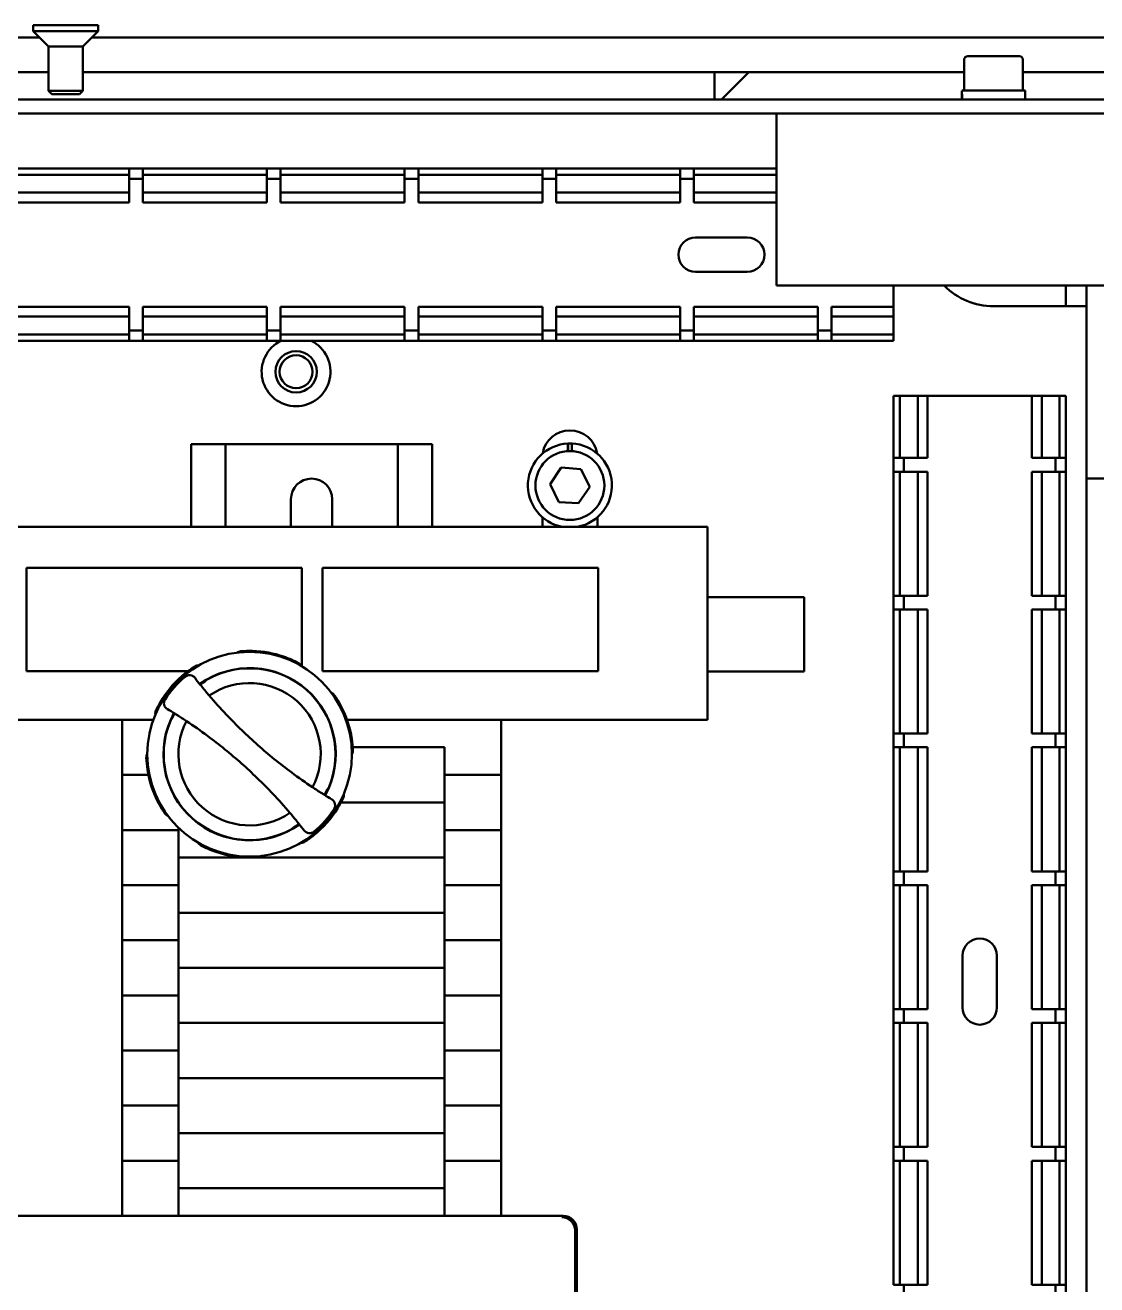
# Model space of a CAD drawing. Header units: millimetres. Extents: x 79 to 1474, y 97 to 691.
# Drawn here: x 281.2 to 436.8, y 487.1 to 669.9 of the extents above; entities that cross this region are included whole.
import ezdxf

# ---------------------------------------------------------------- set-up
doc = ezdxf.new("R2010")
doc.units = ezdxf.units.MM
doc.layers.add('Visible (ISO)', color=7, linetype='Continuous', lineweight=50)

msp = doc.modelspace()

# ---------------------------------------------------------------- linework, layer by layer
at = {"layer": 'Visible (ISO)'}
for p, q in [((282.35, 669.93), (291.78, 669.93)), ((282.35, 669.93), (282.35, 669.04)), ((291.78, 669.93), (291.78, 669.04)), ((225.27, 668.13), (283.27, 668.13)), ((282.35, 669.04), (291.78, 669.04)), ((284.57, 666.83), (282.35, 669.04)), ((289.57, 666.83), (291.78, 669.04)), ((290.87, 668.13), (440.47, 668.13)), ((284.57, 666.83), (289.57, 666.83)), ((284.57, 666.83), (284.57, 660.42)), ((289.57, 666.83), (289.57, 660.42)), ((418.02, 665.43), (425.52, 665.43)), ((417.52, 664.93), (417.52, 660.43)), ((426.02, 664.93), (426.02, 660.43)), ((225.27, 663.13), (284.57, 663.13)), ((284.57, 663.13), (230.27, 663.13)), ((371.27, 663.13), (289.57, 663.13)), ((289.57, 663.13), (417.52, 663.13)), ((381.27, 659.13), (381.27, 663.13)), ((381.27, 663.13), (381.27, 659.13)), ((382.27, 659.13), (386.27, 663.13)), ((426.02, 663.13), (441.77, 663.13)), ((284.57, 660.42), (289.57, 660.42)), ((285.06, 659.93), (284.57, 660.42)), ((289.08, 659.93), (285.06, 659.93)), ((289.08, 659.93), (289.57, 660.42)), ((426.37, 660.43), (417.17, 660.43)), ((426.37, 660.43), (426.37, 659.13)), ((640.27, 659.13), (220.27, 659.13)), ((417.17, 659.71), (417.17, 659.13)), ((222.27, 657.13), (638.27, 657.13)), ((390.27, 632.13), (390.27, 657.13)), ((278.27, 649.13), (296.27, 649.13)), ((296.27, 649.13), (298.27, 649.13)), ((296.27, 649.13), (296.27, 648.98)), ((296.27, 648.21), (296.27, 648.98)), ((298.27, 649.13), (316.27, 649.13)), ((298.27, 648.98), (298.27, 649.13)), ((298.27, 648.98), (298.27, 648.21)), ((316.27, 649.13), (318.27, 649.13)), ((316.27, 649.13), (316.27, 648.98)), ((316.27, 648.21), (316.27, 648.98)), ((318.27, 649.13), (336.27, 649.13)), ((318.27, 648.98), (318.27, 649.13)), ((318.27, 648.98), (318.27, 648.21)), ((336.27, 649.13), (338.27, 649.13)), ((336.27, 649.13), (336.27, 648.98)), ((336.27, 648.21), (336.27, 648.98)), ((338.27, 649.13), (356.27, 649.13)), ((338.27, 648.98), (338.27, 649.13)), ((338.27, 648.98), (338.27, 648.21)), ((356.27, 649.13), (358.27, 649.13)), ((356.27, 649.13), (356.27, 648.98)), ((356.27, 648.21), (356.27, 648.98)), ((358.27, 649.13), (376.27, 649.13)), ((358.27, 648.98), (358.27, 649.13)), ((358.27, 648.98), (358.27, 648.21)), ((376.27, 649.13), (378.27, 649.13)), ((376.27, 649.13), (376.27, 648.98)), ((376.27, 648.21), (376.27, 648.98)), ((378.27, 649.13), (390.27, 649.13)), ((378.27, 648.98), (378.27, 649.13)), ((378.27, 648.98), (378.27, 648.21)), ((278.27, 648.21), (296.27, 648.21)), ((296.27, 648.21), (296.27, 647.92)), ((296.27, 645.63), (296.27, 647.92)), ((298.27, 647.63), (296.27, 647.63)), ((298.27, 647.92), (298.27, 648.21)), ((298.27, 648.21), (316.27, 648.21)), ((298.27, 647.92), (298.27, 645.63)), ((316.27, 648.21), (316.27, 647.92)), ((316.27, 645.63), (316.27, 647.92)), ((318.27, 647.63), (316.27, 647.63)), ((318.27, 647.92), (318.27, 648.21)), ((318.27, 648.21), (336.27, 648.21)), ((318.27, 647.92), (318.27, 645.63)), ((336.27, 648.21), (336.27, 647.92)), ((336.27, 645.63), (336.27, 647.92)), ((338.27, 647.63), (336.27, 647.63)), ((338.27, 647.92), (338.27, 648.21)), ((338.27, 648.21), (356.27, 648.21)), ((338.27, 647.92), (338.27, 645.63)), ((356.27, 648.21), (356.27, 647.92)), ((356.27, 645.63), (356.27, 647.92)), ((358.27, 647.63), (356.27, 647.63)), ((358.27, 647.92), (358.27, 648.21)), ((358.27, 648.21), (376.27, 648.21)), ((358.27, 647.92), (358.27, 645.63)), ((376.27, 648.21), (376.27, 647.92)), ((376.27, 645.63), (376.27, 647.92)), ((378.27, 647.63), (376.27, 647.63)), ((378.27, 647.92), (378.27, 648.21)), ((378.27, 648.21), (390.27, 648.21)), ((378.27, 647.92), (378.27, 645.63)), ((278.27, 645.63), (296.27, 645.63)), ((296.27, 644.71), (296.27, 645.63)), ((298.27, 645.63), (298.27, 644.71)), ((298.27, 645.63), (316.27, 645.63)), ((316.27, 644.71), (316.27, 645.63)), ((318.27, 645.63), (318.27, 644.71)), ((318.27, 645.63), (336.27, 645.63)), ((336.27, 644.71), (336.27, 645.63)), ((338.27, 645.63), (338.27, 644.71)), ((338.27, 645.63), (356.27, 645.63)), ((356.27, 644.71), (356.27, 645.63)), ((358.27, 645.63), (358.27, 644.71)), ((358.27, 645.63), (376.27, 645.63)), ((376.27, 644.71), (376.27, 645.63)), ((378.27, 645.63), (378.27, 644.71)), ((378.27, 645.63), (390.27, 645.63)), ((278.27, 644.21), (296.27, 644.21)), ((296.27, 644.71), (296.27, 644.21)), ((298.27, 644.21), (298.27, 644.71)), ((298.27, 644.21), (316.27, 644.21)), ((316.27, 644.71), (316.27, 644.21)), ((318.27, 644.21), (318.27, 644.71)), ((318.27, 644.21), (336.27, 644.21)), ((336.27, 644.71), (336.27, 644.21)), ((338.27, 644.21), (338.27, 644.71)), ((338.27, 644.21), (356.27, 644.21)), ((356.27, 644.71), (356.27, 644.21)), ((358.27, 644.21), (358.27, 644.71)), ((358.27, 644.21), (376.27, 644.21)), ((376.27, 644.71), (376.27, 644.21)), ((378.27, 644.21), (378.27, 644.71)), ((378.27, 644.21), (390.27, 644.21)), ((378.52, 639.13), (386.02, 639.13)), ((386.02, 634.13), (378.52, 634.13)), ((390.27, 632.13), (394.27, 632.13)), ((466.27, 632.13), (394.27, 632.13)), ((407.27, 629.04), (407.27, 632.13)), ((432.27, 632.13), (432.27, 629.13)), ((435.27, 614.13), (435.27, 632.13)), ((296.27, 629.04), (278.27, 629.04)), ((296.27, 628.54), (296.27, 629.04)), ((298.27, 629.04), (298.27, 628.54)), ((316.27, 629.04), (298.27, 629.04)), ((316.27, 628.54), (316.27, 629.04)), ((318.27, 629.04), (318.27, 628.54)), ((336.27, 629.04), (318.27, 629.04)), ((336.27, 628.54), (336.27, 629.04)), ((338.27, 629.04), (338.27, 628.54)), ((356.27, 629.04), (338.27, 629.04)), ((356.27, 628.54), (356.27, 629.04)), ((358.27, 629.04), (358.27, 628.54)), ((376.27, 629.04), (358.27, 629.04)), ((376.27, 628.54), (376.27, 629.04)), ((378.27, 629.04), (378.27, 628.54)), ((396.27, 629.04), (378.27, 629.04)), ((396.27, 628.54), (396.27, 629.04)), ((398.27, 629.04), (398.27, 628.54)), ((407.27, 629.04), (398.27, 629.04)), ((407.27, 628.54), (407.27, 629.04)), ((432.27, 629.13), (421.77, 629.13)), ((432.27, 629.13), (435.27, 629.13)), ((278.27, 627.63), (296.27, 627.63)), ((296.27, 628.54), (296.27, 627.63)), ((296.27, 627.63), (296.27, 625.34)), ((298.27, 627.63), (298.27, 628.54)), ((298.27, 625.34), (298.27, 627.63)), ((298.27, 627.63), (316.27, 627.63)), ((316.27, 628.54), (316.27, 627.63)), ((316.27, 627.63), (316.27, 625.34)), ((318.27, 627.63), (318.27, 628.54)), ((318.27, 625.34), (318.27, 627.63)), ((318.27, 627.63), (336.27, 627.63)), ((336.27, 628.54), (336.27, 627.63)), ((336.27, 627.63), (336.27, 625.34)), ((338.27, 627.63), (338.27, 628.54)), ((338.27, 625.34), (338.27, 627.63)), ((338.27, 627.63), (356.27, 627.63)), ((356.27, 628.54), (356.27, 627.63)), ((356.27, 627.63), (356.27, 625.34)), ((358.27, 627.63), (358.27, 628.54)), ((358.27, 625.34), (358.27, 627.63)), ((358.27, 627.63), (376.27, 627.63)), ((376.27, 628.54), (376.27, 627.63)), ((376.27, 627.63), (376.27, 625.34)), ((378.27, 627.63), (378.27, 628.54)), ((378.27, 625.34), (378.27, 627.63)), ((378.27, 627.63), (396.27, 627.63)), ((396.27, 628.54), (396.27, 627.63)), ((396.27, 627.63), (396.27, 625.34)), ((398.27, 627.63), (398.27, 628.54)), ((398.27, 625.34), (398.27, 627.63)), ((398.27, 627.63), (407.27, 627.63)), ((407.27, 627.63), (407.27, 628.54)), ((407.27, 625.34), (407.27, 627.63)), ((298.27, 625.63), (296.27, 625.63)), ((296.27, 625.04), (296.27, 625.34)), ((298.27, 625.34), (298.27, 625.04)), ((318.27, 625.63), (316.27, 625.63)), ((316.27, 625.04), (316.27, 625.34)), ((318.27, 625.34), (318.27, 625.04)), ((338.27, 625.63), (336.27, 625.63)), ((336.27, 625.04), (336.27, 625.34)), ((338.27, 625.34), (338.27, 625.04)), ((358.27, 625.63), (356.27, 625.63)), ((356.27, 625.04), (356.27, 625.34)), ((358.27, 625.34), (358.27, 625.04)), ((378.27, 625.63), (376.27, 625.63)), ((376.27, 625.04), (376.27, 625.34)), ((378.27, 625.34), (378.27, 625.04)), ((398.27, 625.63), (396.27, 625.63)), ((396.27, 625.04), (396.27, 625.34)), ((398.27, 625.34), (398.27, 625.04)), ((407.27, 625.34), (407.27, 625.04)), ((296.27, 625.04), (278.27, 625.04)), ((278.27, 624.13), (296.27, 624.13)), ((296.27, 625.04), (296.27, 624.28)), ((296.27, 624.13), (296.27, 624.28)), ((296.27, 624.13), (298.27, 624.13)), ((298.27, 624.28), (298.27, 625.04)), ((316.27, 625.04), (298.27, 625.04)), ((298.27, 624.28), (298.27, 624.13)), ((298.27, 624.13), (316.27, 624.13)), ((316.27, 625.04), (316.27, 624.28)), ((316.27, 624.13), (316.27, 624.28)), ((316.27, 624.13), (318.27, 624.13)), ((318.27, 624.28), (318.27, 625.04)), ((336.27, 625.04), (318.27, 625.04)), ((318.27, 624.28), (318.27, 624.13)), ((318.27, 624.13), (336.27, 624.13)), ((336.27, 625.04), (336.27, 624.28)), ((336.27, 624.13), (336.27, 624.28)), ((336.27, 624.13), (338.27, 624.13)), ((338.27, 624.28), (338.27, 625.04)), ((356.27, 625.04), (338.27, 625.04)), ((338.27, 624.28), (338.27, 624.13)), ((338.27, 624.13), (356.27, 624.13)), ((356.27, 625.04), (356.27, 624.28)), ((356.27, 624.13), (356.27, 624.28)), ((356.27, 624.13), (358.27, 624.13)), ((358.27, 624.28), (358.27, 625.04)), ((376.27, 625.04), (358.27, 625.04)), ((358.27, 624.28), (358.27, 624.13)), ((358.27, 624.13), (376.27, 624.13)), ((376.27, 625.04), (376.27, 624.28)), ((376.27, 624.13), (376.27, 624.28)), ((376.27, 624.13), (378.27, 624.13)), ((378.27, 624.28), (378.27, 625.04)), ((396.27, 625.04), (378.27, 625.04)), ((378.27, 624.28), (378.27, 624.13)), ((378.27, 624.13), (396.27, 624.13)), ((396.27, 625.04), (396.27, 624.28)), ((396.27, 624.13), (396.27, 624.28)), ((396.27, 624.13), (398.27, 624.13)), ((398.27, 624.28), (398.27, 625.04)), ((407.27, 625.04), (398.27, 625.04)), ((398.27, 624.28), (398.27, 624.13)), ((398.27, 624.13), (407.27, 624.13)), ((407.27, 624.28), (407.27, 625.04)), ((407.27, 624.28), (407.27, 624.13)), ((407.41, 616.13), (407.27, 616.13)), ((407.27, 607.13), (407.27, 616.13)), ((407.41, 616.13), (408.18, 616.13)), ((408.47, 616.13), (408.18, 616.13)), ((408.18, 607.13), (408.18, 616.13)), ((408.47, 616.13), (410.77, 616.13)), ((410.77, 616.13), (411.68, 616.13)), ((410.77, 607.13), (410.77, 616.13)), ((411.68, 616.13), (412.18, 616.13)), ((427.35, 616.13), (412.18, 616.13)), ((412.18, 607.13), (412.18, 616.13)), ((427.85, 616.13), (427.35, 616.13)), ((427.35, 616.13), (427.35, 607.13)), ((428.77, 616.13), (427.85, 616.13)), ((431.06, 616.13), (428.77, 616.13)), ((428.77, 607.13), (428.77, 616.13)), ((431.06, 616.13), (431.35, 616.13)), ((432.12, 616.13), (431.35, 616.13)), ((431.35, 616.13), (431.35, 607.13)), ((432.12, 616.13), (432.27, 616.13)), ((432.27, 607.13), (432.27, 616.13)), ((435.27, 614.13), (435.27, 604.13)), ((305.27, 609.13), (305.27, 597.13)), ((305.27, 609.13), (308.02, 609.13)), ((310.27, 609.13), (308.02, 609.13)), ((310.27, 609.13), (310.27, 597.13)), ((310.27, 609.13), (310.52, 609.13)), ((310.52, 609.13), (335.02, 609.13)), ((335.27, 609.13), (335.02, 609.13)), ((335.27, 609.13), (337.52, 609.13)), ((335.27, 609.13), (335.27, 597.13)), ((340.27, 609.13), (337.52, 609.13)), ((340.27, 609.13), (340.27, 597.13)), ((359.97, 608.12), (359.97, 609.22)), ((360.03, 608.12), (360.03, 609.22)), ((360.57, 609.22), (360.57, 608.12)), ((407.27, 605.13), (407.27, 607.13)), ((407.41, 607.13), (407.27, 607.13)), ((407.41, 607.13), (408.18, 607.13)), ((408.47, 607.13), (408.18, 607.13)), ((408.47, 607.13), (410.77, 607.13)), ((408.77, 607.13), (408.77, 605.13)), ((410.77, 607.13), (411.68, 607.13)), ((412.18, 607.13), (411.68, 607.13)), ((427.35, 607.13), (427.85, 607.13)), ((428.77, 607.13), (427.85, 607.13)), ((431.06, 607.13), (428.77, 607.13)), ((430.77, 607.13), (430.77, 605.13)), ((431.06, 607.13), (431.35, 607.13)), ((432.12, 607.13), (431.35, 607.13)), ((432.12, 607.13), (432.27, 607.13)), ((432.27, 605.13), (432.27, 607.13)), ((357.39, 603.33), (359, 605.72)), ((359, 605.72), (361.88, 605.52)), ((361.88, 605.52), (363.15, 602.93)), ((407.27, 587.13), (407.27, 605.13)), ((407.27, 605.13), (407.41, 605.13)), ((408.18, 605.13), (407.41, 605.13)), ((408.18, 605.13), (408.47, 605.13)), ((408.18, 587.13), (408.18, 605.13)), ((410.77, 605.13), (408.47, 605.13)), ((411.68, 605.13), (410.77, 605.13)), ((410.77, 587.13), (410.77, 605.13)), ((411.68, 605.13), (412.18, 605.13)), ((412.18, 587.13), (412.18, 605.13)), ((427.85, 605.13), (427.35, 605.13)), ((427.35, 605.13), (427.35, 587.13)), ((427.85, 605.13), (428.77, 605.13)), ((428.77, 605.13), (431.06, 605.13)), ((428.77, 587.13), (428.77, 605.13)), ((431.35, 605.13), (431.06, 605.13)), ((431.35, 605.13), (432.12, 605.13)), ((431.35, 605.13), (431.35, 587.13)), ((432.27, 605.13), (432.12, 605.13)), ((432.27, 587.13), (432.27, 605.13)), ((358.65, 600.73), (357.39, 603.33)), ((435.27, 594.13), (435.27, 604.13)), ((438.27, 604.13), (435.27, 604.13)), ((363.15, 602.93), (361.53, 600.54)), ((319.77, 597.13), (319.77, 601.13)), ((325.77, 597.13), (325.77, 601.13)), ((361.53, 600.54), (358.65, 600.73)), ((356.27, 597.13), (356.27, 598.52)), ((364.27, 598.52), (364.27, 597.13)), ((380.27, 597.13), (272.27, 597.13)), ((380.27, 597.13), (380.27, 569.13)), ((435.27, 480.63), (435.27, 594.13)), ((321.36, 591.17), (281.36, 591.17)), ((281.36, 591.17), (281.36, 576.17)), ((321.36, 576.89), (321.36, 591.17)), ((364.36, 591.17), (324.36, 591.17)), ((324.36, 591.17), (324.36, 576.17)), ((364.36, 576.17), (364.36, 591.17)), ((380.27, 586.93), (394.27, 586.93)), ((394.27, 586.93), (394.27, 576.14)), ((407.27, 585.13), (407.27, 587.13)), ((407.41, 587.13), (407.27, 587.13)), ((407.41, 587.13), (408.18, 587.13)), ((408.47, 587.13), (408.18, 587.13)), ((408.47, 587.13), (410.77, 587.13)), ((408.77, 587.13), (408.77, 585.13)), ((410.77, 587.13), (411.68, 587.13)), ((412.18, 587.13), (411.68, 587.13)), ((427.35, 587.13), (427.85, 587.13)), ((428.77, 587.13), (427.85, 587.13)), ((431.06, 587.13), (428.77, 587.13)), ((430.77, 587.13), (430.77, 585.13)), ((431.06, 587.13), (431.35, 587.13)), ((432.12, 587.13), (431.35, 587.13)), ((432.12, 587.13), (432.27, 587.13)), ((432.27, 585.13), (432.27, 587.13)), ((407.27, 567.13), (407.27, 585.13)), ((407.27, 585.13), (407.41, 585.13)), ((408.18, 585.13), (407.41, 585.13)), ((408.18, 585.13), (408.47, 585.13)), ((408.18, 567.13), (408.18, 585.13)), ((410.77, 585.13), (408.47, 585.13)), ((411.68, 585.13), (410.77, 585.13)), ((410.77, 567.13), (410.77, 585.13)), ((411.68, 585.13), (412.18, 585.13)), ((412.18, 567.13), (412.18, 585.13)), ((427.85, 585.13), (427.35, 585.13)), ((427.35, 585.13), (427.35, 567.13)), ((427.85, 585.13), (428.77, 585.13)), ((428.77, 585.13), (431.06, 585.13)), ((428.77, 567.13), (428.77, 585.13)), ((431.35, 585.13), (431.06, 585.13)), ((431.35, 585.13), (432.12, 585.13)), ((431.35, 585.13), (431.35, 567.13)), ((432.27, 585.13), (432.12, 585.13)), ((432.27, 567.13), (432.27, 585.13)), ((314.15, 578.97), (314.16, 579.1)), ((314.16, 579.1), (314.26, 578.97)), ((314.2, 579.12), (314.32, 578.97)), ((318.68, 578.14), (318.71, 578.29)), ((318.75, 578.25), (318.72, 578.13)), ((318.75, 578.26), (318.75, 578.25)), ((281.36, 576.17), (304.82, 576.17)), ((324.36, 576.17), (364.36, 576.17)), ((380.27, 576.14), (394.27, 576.14)), ((306.61, 574.23), (306.61, 574.22)), ((299.78, 569.13), (272.27, 569.13)), ((295.27, 561.13), (295.27, 569.13)), ((302.89, 570.03), (302.89, 570.03)), ((380.27, 569.13), (327.91, 569.13)), ((350.27, 561.13), (350.27, 569.13)), ((407.27, 565.13), (407.27, 567.13)), ((407.41, 567.13), (407.27, 567.13)), ((407.41, 567.13), (408.18, 567.13)), ((408.47, 567.13), (408.18, 567.13)), ((408.47, 567.13), (410.77, 567.13)), ((408.77, 567.13), (408.77, 565.13)), ((410.77, 567.13), (411.68, 567.13)), ((412.18, 567.13), (411.68, 567.13)), ((427.35, 567.13), (427.85, 567.13)), ((428.77, 567.13), (427.85, 567.13)), ((431.06, 567.13), (428.77, 567.13)), ((430.77, 567.13), (430.77, 565.13)), ((431.06, 567.13), (431.35, 567.13)), ((432.12, 567.13), (431.35, 567.13)), ((432.12, 567.13), (432.27, 567.13)), ((432.27, 565.13), (432.27, 567.13)), ((328.73, 565.13), (342.07, 565.13)), ((342.07, 565.13), (342.07, 557.13)), ((407.27, 547.13), (407.27, 565.13)), ((407.27, 565.13), (407.41, 565.13)), ((408.18, 565.13), (407.41, 565.13)), ((408.18, 565.13), (408.47, 565.13)), ((408.18, 547.13), (408.18, 565.13)), ((410.77, 565.13), (408.47, 565.13)), ((411.68, 565.13), (410.77, 565.13)), ((410.77, 547.13), (410.77, 565.13)), ((411.68, 565.13), (412.18, 565.13)), ((412.18, 547.13), (412.18, 565.13)), ((427.85, 565.13), (427.35, 565.13)), ((427.35, 565.13), (427.35, 547.13)), ((427.85, 565.13), (428.77, 565.13)), ((428.77, 565.13), (431.06, 565.13)), ((428.77, 547.13), (428.77, 565.13)), ((431.35, 565.13), (431.06, 565.13)), ((431.35, 565.13), (432.12, 565.13)), ((431.35, 565.13), (431.35, 547.13)), ((432.27, 565.13), (432.12, 565.13)), ((432.27, 547.13), (432.27, 565.13)), ((298.93, 561.92), (299.1, 561.81)), ((298.94, 561.96), (299.07, 561.98)), ((299.09, 561.87), (298.94, 561.96)), ((295.27, 561.13), (299.07, 561.13)), ((295.27, 553.13), (295.27, 561.13)), ((295.27, 561.13), (299.07, 561.13)), ((342.07, 561.13), (350.27, 561.13)), ((342.07, 561.13), (350.27, 561.13)), ((350.27, 553.13), (350.27, 561.13)), ((324.64, 558.22), (324.64, 558.23)), ((300.56, 557.01), (300.64, 557.19)), ((300.6, 556.98), (300.67, 557.14)), ((300.72, 557.04), (300.6, 556.98)), ((326.53, 556.26), (326.34, 556.23)), ((326.54, 556.3), (326.37, 556.28)), ((326.43, 556.37), (326.54, 556.3)), ((342.07, 557.13), (327.03, 557.13)), ((327.03, 557.13), (342.07, 557.13)), ((342.07, 557.13), (342.07, 549.13)), ((320.92, 554.03), (320.92, 554.03)), ((295.27, 553.13), (303.47, 553.13)), ((295.27, 545.13), (295.27, 553.13)), ((295.27, 553.13), (303.47, 553.13)), ((303.47, 549.13), (303.47, 553.43)), ((317.71, 552.27), (317.71, 552.29)), ((323.05, 552.37), (322.97, 552.48)), ((323.06, 552.54), (323.05, 552.37)), ((323.1, 552.39), (323.11, 552.58)), ((342.07, 553.13), (350.27, 553.13)), ((342.07, 553.13), (350.27, 553.13)), ((350.27, 545.13), (350.27, 553.13)), ((311.26, 551.91), (311.26, 551.88)), ((313.01, 551.65), (313.01, 551.68)), ((316, 551.86), (316, 551.83)), ((342.07, 549.13), (303.47, 549.13)), ((303.47, 549.13), (342.07, 549.13)), ((303.47, 541.13), (303.47, 549.13)), ((342.07, 549.13), (342.07, 541.13)), ((407.27, 545.13), (407.27, 547.13)), ((407.41, 547.13), (407.27, 547.13)), ((407.41, 547.13), (408.18, 547.13)), ((408.47, 547.13), (408.18, 547.13)), ((408.47, 547.13), (410.77, 547.13)), ((408.77, 547.13), (408.77, 545.13)), ((410.77, 547.13), (411.68, 547.13)), ((412.18, 547.13), (411.68, 547.13)), ((427.35, 547.13), (427.85, 547.13)), ((428.77, 547.13), (427.85, 547.13)), ((431.06, 547.13), (428.77, 547.13)), ((430.77, 547.13), (430.77, 545.13)), ((431.06, 547.13), (431.35, 547.13)), ((432.12, 547.13), (431.35, 547.13)), ((432.12, 547.13), (432.27, 547.13)), ((432.27, 545.13), (432.27, 547.13)), ((295.27, 545.13), (303.47, 545.13)), ((295.27, 537.13), (295.27, 545.13)), ((295.27, 545.13), (303.47, 545.13)), ((342.07, 545.13), (350.27, 545.13)), ((342.07, 545.13), (350.27, 545.13)), ((350.27, 537.13), (350.27, 545.13)), ((407.27, 527.13), (407.27, 545.13)), ((407.27, 545.13), (407.41, 545.13)), ((408.18, 545.13), (407.41, 545.13)), ((408.18, 545.13), (408.47, 545.13)), ((408.18, 527.13), (408.18, 545.13)), ((410.77, 545.13), (408.47, 545.13)), ((411.68, 545.13), (410.77, 545.13)), ((410.77, 527.13), (410.77, 545.13)), ((411.68, 545.13), (412.18, 545.13)), ((412.18, 527.13), (412.18, 545.13)), ((427.85, 545.13), (427.35, 545.13)), ((427.35, 545.13), (427.35, 527.13)), ((427.85, 545.13), (428.77, 545.13)), ((428.77, 545.13), (431.06, 545.13)), ((428.77, 527.13), (428.77, 545.13)), ((431.35, 545.13), (431.06, 545.13)), ((431.35, 545.13), (432.12, 545.13)), ((431.35, 545.13), (431.35, 527.13)), ((432.27, 545.13), (432.12, 545.13)), ((432.27, 527.13), (432.27, 545.13)), ((342.07, 541.13), (303.47, 541.13)), ((303.47, 541.13), (342.07, 541.13)), ((303.47, 533.13), (303.47, 541.13)), ((342.07, 541.13), (342.07, 533.13)), ((295.27, 537.13), (303.47, 537.13)), ((295.27, 529.13), (295.27, 537.13)), ((295.27, 537.13), (303.47, 537.13)), ((342.07, 537.13), (350.27, 537.13)), ((342.07, 537.13), (350.27, 537.13)), ((350.27, 529.13), (350.27, 537.13)), ((417.27, 527.38), (417.27, 534.88)), ((422.27, 534.88), (422.27, 527.38)), ((342.07, 533.13), (303.47, 533.13)), ((303.47, 533.13), (342.07, 533.13)), ((303.47, 525.13), (303.47, 533.13)), ((342.07, 533.13), (342.07, 525.13)), ((295.27, 529.13), (303.47, 529.13)), ((295.27, 521.13), (295.27, 529.13)), ((295.27, 529.13), (303.47, 529.13)), ((342.07, 529.13), (350.27, 529.13)), ((342.07, 529.13), (350.27, 529.13)), ((350.27, 521.13), (350.27, 529.13)), ((407.27, 525.13), (407.27, 527.13)), ((407.41, 527.13), (407.27, 527.13)), ((407.41, 527.13), (408.18, 527.13)), ((408.47, 527.13), (408.18, 527.13)), ((408.47, 527.13), (410.77, 527.13)), ((408.77, 527.13), (408.77, 525.13)), ((410.77, 527.13), (411.68, 527.13)), ((412.18, 527.13), (411.68, 527.13)), ((427.35, 527.13), (427.85, 527.13)), ((428.77, 527.13), (427.85, 527.13)), ((431.06, 527.13), (428.77, 527.13)), ((430.77, 527.13), (430.77, 525.13)), ((431.06, 527.13), (431.35, 527.13)), ((432.12, 527.13), (431.35, 527.13)), ((432.12, 527.13), (432.27, 527.13)), ((432.27, 525.13), (432.27, 527.13)), ((342.07, 525.13), (303.47, 525.13)), ((303.47, 525.13), (342.07, 525.13)), ((303.47, 517.13), (303.47, 525.13)), ((342.07, 525.13), (342.07, 517.13)), ((407.27, 507.13), (407.27, 525.13)), ((407.27, 525.13), (407.41, 525.13)), ((408.18, 525.13), (407.41, 525.13)), ((408.18, 525.13), (408.47, 525.13)), ((408.18, 507.13), (408.18, 525.13)), ((410.77, 525.13), (408.47, 525.13)), ((411.68, 525.13), (410.77, 525.13)), ((410.77, 507.13), (410.77, 525.13)), ((411.68, 525.13), (412.18, 525.13)), ((412.18, 507.13), (412.18, 525.13)), ((427.85, 525.13), (427.35, 525.13)), ((427.35, 525.13), (427.35, 507.13)), ((427.85, 525.13), (428.77, 525.13)), ((428.77, 525.13), (431.06, 525.13)), ((428.77, 507.13), (428.77, 525.13)), ((431.35, 525.13), (431.06, 525.13)), ((431.35, 525.13), (432.12, 525.13)), ((431.35, 525.13), (431.35, 507.13)), ((432.27, 525.13), (432.12, 525.13)), ((432.27, 507.13), (432.27, 525.13)), ((295.27, 521.13), (303.47, 521.13)), ((295.27, 513.13), (295.27, 521.13)), ((295.27, 521.13), (303.47, 521.13)), ((342.07, 521.13), (350.27, 521.13)), ((342.07, 521.13), (350.27, 521.13)), ((350.27, 513.13), (350.27, 521.13)), ((342.07, 517.13), (303.47, 517.13)), ((303.47, 517.13), (342.07, 517.13)), ((303.47, 509.13), (303.47, 517.13)), ((342.07, 517.13), (342.07, 509.13)), ((295.27, 513.13), (303.47, 513.13)), ((295.27, 505.13), (295.27, 513.13)), ((295.27, 513.13), (303.47, 513.13)), ((342.07, 513.13), (350.27, 513.13)), ((342.07, 513.13), (350.27, 513.13)), ((350.27, 505.13), (350.27, 513.13)), ((342.07, 509.13), (303.47, 509.13)), ((303.47, 509.13), (342.07, 509.13)), ((303.47, 501.13), (303.47, 509.13)), ((342.07, 509.13), (342.07, 501.13)), ((407.27, 505.13), (407.27, 507.13)), ((407.41, 507.13), (407.27, 507.13)), ((407.41, 507.13), (408.18, 507.13)), ((408.47, 507.13), (408.18, 507.13)), ((408.47, 507.13), (410.77, 507.13)), ((408.77, 507.13), (408.77, 505.13)), ((410.77, 507.13), (411.68, 507.13)), ((412.18, 507.13), (411.68, 507.13)), ((427.35, 507.13), (427.85, 507.13)), ((428.77, 507.13), (427.85, 507.13)), ((431.06, 507.13), (428.77, 507.13)), ((430.77, 507.13), (430.77, 505.13)), ((431.06, 507.13), (431.35, 507.13)), ((432.12, 507.13), (431.35, 507.13)), ((432.12, 507.13), (432.27, 507.13)), ((432.27, 505.13), (432.27, 507.13)), ((295.27, 505.13), (303.47, 505.13)), ((295.27, 497.13), (295.27, 505.13)), ((295.27, 505.13), (303.47, 505.13)), ((342.07, 505.13), (350.27, 505.13)), ((342.07, 505.13), (350.27, 505.13)), ((350.27, 497.13), (350.27, 505.13)), ((407.27, 487.13), (407.27, 505.13)), ((407.27, 505.13), (407.41, 505.13)), ((408.18, 505.13), (407.41, 505.13)), ((408.18, 505.13), (408.47, 505.13)), ((408.18, 487.13), (408.18, 505.13)), ((410.77, 505.13), (408.47, 505.13)), ((411.68, 505.13), (410.77, 505.13)), ((410.77, 487.13), (410.77, 505.13)), ((411.68, 505.13), (412.18, 505.13)), ((412.18, 487.13), (412.18, 505.13)), ((427.85, 505.13), (427.35, 505.13)), ((427.35, 505.13), (427.35, 487.13)), ((427.85, 505.13), (428.77, 505.13)), ((428.77, 505.13), (431.06, 505.13)), ((428.77, 487.13), (428.77, 505.13)), ((431.35, 505.13), (431.06, 505.13)), ((431.35, 505.13), (432.12, 505.13)), ((431.35, 505.13), (431.35, 487.13)), ((432.27, 505.13), (432.12, 505.13)), ((432.27, 487.13), (432.27, 505.13)), ((342.07, 501.13), (303.47, 501.13)), ((303.47, 501.13), (342.07, 501.13)), ((303.47, 497.13), (303.47, 501.13)), ((342.07, 501.13), (342.07, 497.13)), ((359.28, 497.13), (208.26, 497.13)), ((361.05, 293.33), (361.05, 494.93)), ((361.27, 495.14), (361.27, 293.12)), ((407.41, 487.13), (407.27, 487.13)), ((407.41, 487.13), (408.18, 487.13)), ((408.47, 487.13), (408.18, 487.13)), ((408.47, 487.13), (410.77, 487.13)), ((408.77, 487.13), (408.77, 485.13)), ((410.77, 487.13), (411.68, 487.13)), ((412.18, 487.13), (411.68, 487.13)), ((427.35, 487.13), (427.85, 487.13)), ((428.77, 487.13), (427.85, 487.13)), ((431.06, 487.13), (428.77, 487.13)), ((430.77, 487.13), (430.77, 485.13)), ((431.06, 487.13), (431.35, 487.13)), ((432.12, 487.13), (431.35, 487.13)), ((432.12, 487.13), (432.27, 487.13)), ((432.27, 485.13), (432.27, 487.13))]:
    msp.add_line(p, q, dxfattribs=at)
for centre, radius in [((320.52, 619.63), 3), ((320.52, 619.63), 2.39), ((360.27, 603.13), 5), ((313.77, 564.13), 14.85)]:
    msp.add_circle(centre, radius, dxfattribs=at)
for centre, radius, start, end in [((418.02, 664.93), 0.5, 90, 180), ((425.52, 664.93), 0.5, 0, 90), ((378.52, 636.63), 2.5, 90, 270), ((386.02, 636.63), 2.5, 270, 90), ((421.77, 639.13), 10, 224.427, 270), ((320.52, 619.63), 5, 115.842, 64.1581), ((360.27, 607.13), 4, 9.3702, 170.6298), ((360.27, 603.13), 6.1, 92.7573, 259.6112), ((360.27, 603.13), 6, 92.2876, 92.8043), ((360.27, 603.13), 6.1, 87.1193, 92.2491), ((360.27, 603.13), 6.1, 280.3889, 87.1193), ((322.77, 601.13), 3, 0, 180), ((313.77, 564.13), 15, 88.3393, 94.9192), ((313.77, 564.13), 14.98, 88.5111, 94.894), ((313.77, 564.13), 15, 70.7489, 88.3393), ((313.77, 564.13), 15, 61.9031, 70.7489), ((313.77, 564.13), 14.98, 61.9283, 70.5869), ((313.77, 564.13), 14.98, 121.9283, 154.894), ((313.77, 564.13), 15, 128.483, 148.3393), ((313.77, 564.13), 15, 121.9031, 128.483), ((313.77, 564.13), 12.5, 331.462, 125.3603), ((313.77, 564.13), 12.47, 337.8115, 119.0108), ((313.77, 564.13), 14.62, 129.8224, 146.9999), ((305.05, 574.58), 1.01, 37.5746, 129.8224), ((361.77, 618.22), 70.56, 217.5746, 218.577), ((313.77, 564.13), 12.42, 121.226, 125.341), ((313.77, 564.13), 12.38, 121.2252, 125.3056), ((313.77, 564.13), 10.33, 332.3023, 124.52), ((361.77, 618.22), 70.56, 218.9425, 220.2391), ((313.77, 564.13), 14.98, 1.9283, 34.894), ((313.77, 564.13), 15, 28.3393, 34.9192), ((313.77, 564.13), 15, 148.3393, 154.9192), ((302.35, 571.54), 1.01, 146.9999, 239.2477), ((265.76, 510.04), 70.56, 58.2453, 59.2477), ((313.77, 564.13), 15, 8.483, 28.3393), ((313.77, 564.13), 12.5, 151.462, 305.3603), ((313.77, 564.13), 12.47, 157.8115, 299.0108), ((313.77, 564.13), 12.42, 151.4814, 155.5963), ((313.77, 564.13), 12.38, 151.5167, 155.5971), ((265.76, 510.04), 70.56, 56.5832, 57.8798), ((313.77, 564.13), 10.33, 152.3023, 304.52), ((313.77, 564.13), 15, 1.9031, 8.483), ((313.77, 564.13), 15, 181.9031, 188.483), ((313.77, 564.13), 14.98, 181.9283, 188.3112), ((313.77, 564.13), 15, 188.483, 208.3393), ((361.77, 618.22), 70.56, 236.5832, 237.8798), ((313.77, 564.13), 12.38, 331.5167, 335.5971), ((361.77, 618.22), 70.56, 238.2453, 239.2477), ((313.77, 564.13), 12.42, 331.4814, 335.5963), ((325.18, 556.72), 1.01, 326.9999, 59.2477), ((313.77, 564.13), 15, 328.3393, 334.9192), ((313.77, 564.13), 14.98, 328.5111, 334.894), ((313.77, 564.13), 15, 208.3393, 214.9192), ((313.77, 564.13), 14.98, 208.5111, 214.894), ((313.77, 564.13), 15, 308.483, 328.3393), ((313.77, 564.13), 14.62, 309.8224, 326.9999), ((265.76, 510.04), 70.56, 38.9425, 40.2391), ((313.77, 564.13), 12.38, 301.2252, 305.3056), ((313.77, 564.13), 12.42, 301.226, 305.341), ((265.76, 510.04), 70.56, 37.5746, 38.577), ((322.48, 553.68), 1.01, 217.5746, 309.8224), ((313.77, 564.13), 15, 301.9031, 308.483), ((313.77, 564.13), 14.98, 301.9283, 308.3112), ((313.77, 564.13), 15, 241.9031, 248.483), ((313.77, 564.13), 14.98, 241.9283, 274.894), ((313.77, 564.13), 15, 248.483, 268.3393), ((313.77, 564.13), 15, 268.3393, 274.9192), ((419.77, 534.88), 2.5, 0, 180), ((419.77, 527.38), 2.5, 180, 0)]:
    msp.add_arc(centre, radius, start, end, dxfattribs=at)
for centre, major_axis, ratio, start_param, end_param in [((421.77, 659.71), (0, 12.64), 0.36397, 1.514244, 1.617152), ((421.77, 661.14), (0, 12.64), 0.36397, 1.627348, 1.730862), ((303.32, 566.27), (-20.9, 4.29), 0.866047, 4.074424, 4.076718), ((-519.67, 736.9), (841.79, -174.51), 0.140422, 0.122079, 0.12329), ((314.57, 565.04), (8.09, 9.11), 0.995013, 1.328035, 1.367413), ((312.96, 563.22), (-8.09, -9.11), 0.995013, 4.915772, 4.95515), ((314.57, 565.04), (8.09, 9.11), 0.995013, 4.915772, 4.95515), ((312.96, 563.22), (-8.09, -9.11), 0.995013, 1.328035, 1.367413), ((359.11, 494.97), (-0.93, 1.78), 0.960619, 4.265234, 5.783743), ((359.26, 495.12), (1.43, 1.43), 0.989133, 5.50325, 7.06312), ((333.1, 489.15), (-27.92, -6.11), 0.232134, 3.090861, 3.103126)]:
    msp.add_ellipse(centre, major_axis=major_axis, ratio=ratio, start_param=start_param, end_param=end_param, dxfattribs=at)
for points, knots in [([(312.48, 579.07), (312.38, 579.06), (312.28, 579.04), (312.1, 578.97), (312.02, 578.92), (311.95, 578.87)], [0, 0, 0, 0, 0.5, 0.5, 0.9447467, 0.9447467, 0.9447467, 0.9447467]), ([(312.49, 579.05), (312.42, 579.05), (312.32, 579.03), (312.16, 578.97), (312.11, 578.95), (312.04, 578.9), (312.01, 578.89), (311.99, 578.87)], [-0.04206604, -0.04206604, -0.04206604, -0.04206604, -0.02097896, -0.02097896, -0.01164689, -0.01164689, -0.00609001, -0.00609001, -0.00609001, -0.00609001]), ([(314.2, 579.12), (314.2, 579.12), (314.2, 579.12), (314.2, 579.12), (314.2, 579.12), (314.19, 579.12), (314.19, 579.12), (314.18, 579.12), (314.18, 579.11), (314.18, 579.11), (314.18, 579.11), (314.17, 579.11), (314.17, 579.11), (314.17, 579.11), (314.17, 579.11), (314.16, 579.11), (314.16, 579.1), (314.16, 579.1)], [-0.2739117, -0.2739117, -0.2739117, -0.2739117, -0.2642707, -0.2642707, -0.2331165, -0.2331165, -0.1961863, -0.1961863, -0.1592562, -0.1592562, -0.1477044, -0.1477044, -0.1223261, -0.1223261, -0.085396, -0.085396, -0.0484659, -0.0484659, -0.0484659, -0.0484659]), ([(306.38, 577.01), (306.29, 577.02), (306.2, 577), (306.02, 576.96), (305.93, 576.92), (305.84, 576.86)], [0.0552533, 0.0552533, 0.0552533, 0.0552533, 0.5000001, 0.5000001, 1, 1, 1, 1]), ([(306.35, 576.99), (306.33, 576.99), (306.3, 576.99), (306.23, 576.98), (306.18, 576.98), (306.08, 576.95), (306.03, 576.94), (305.92, 576.89), (305.88, 576.86), (305.84, 576.84)], [-0.03349339, -0.03349339, -0.03349339, -0.03349339, -0.02930756, -0.02930756, -0.02089269, -0.02089269, -0.01160686, -0.01160686, -0.00000004, -0.00000004, -0.00000004, -0.00000004]), ([(321.2, 576.98), (321.19, 577), (321.17, 577.02), (321.13, 577.08), (321.1, 577.12), (321.03, 577.19), (320.99, 577.23), (320.9, 577.3), (320.85, 577.33), (320.82, 577.35)], [-0.03352843, -0.03352843, -0.03352843, -0.03352843, -0.02933845, -0.02933845, -0.02091447, -0.02091447, -0.01161704, -0.01161704, -0.00000004, -0.00000004, -0.00000004, -0.00000004]), ([(321.23, 576.96), (321.19, 577.04), (321.14, 577.12), (321, 577.25), (320.92, 577.31), (320.83, 577.36)], [0.0552533, 0.0552533, 0.0552533, 0.0552533, 0.5000001, 0.5000001, 1, 1, 1, 1]), ([(306.89, 573.87), (306.85, 573.93), (306.81, 573.98), (306.77, 574.03), (306.73, 574.07), (306.7, 574.12), (306.67, 574.15), (306.65, 574.18), (306.63, 574.21), (306.61, 574.23)], [-0.07946975, -0.07946975, -0.07946975, -0.07946975, -0.05899748, -0.05899748, -0.05899748, -0.03931833, -0.03931833, -0.03931833, -0.02324032, -0.02324032, -0.02324032, -0.02324032]), ([(307.33, 574.76), (307.32, 574.75), (307.33, 574.74), (307.35, 574.72), (307.35, 574.72), (307.35, 574.71)], [0.00043979, 0.00043979, 0.00043979, 0.00043979, 0.01845642, 0.01845642, 0.02198076, 0.02198076, 0.02198076, 0.02198076]), ([(307.91, 572.64), (308.71, 571.7), (309.54, 570.78), (311.87, 568.32), (313.41, 566.83), (316.49, 564.09), (318.15, 562.74), (320.88, 560.72), (321.89, 560.01), (322.91, 559.33)], [6.539911, 6.539911, 6.539911, 6.539911, 6.89203, 6.89203, 7.509827, 7.509827, 8.127625, 8.127625, 8.479744, 8.479744, 8.479744, 8.479744]), ([(326.07, 572.71), (326.01, 572.8), (325.94, 572.87), (325.79, 572.99), (325.71, 573.03), (325.62, 573.07)], [0, 0, 0, 0, 0.4999999, 0.4999999, 0.9447467, 0.9447467, 0.9447467, 0.9447467]), ([(326.05, 572.7), (326.01, 572.76), (325.95, 572.83), (325.82, 572.94), (325.77, 572.97), (325.7, 573.01), (325.67, 573.03), (325.65, 573.04)], [-0.0420656, -0.0420656, -0.0420656, -0.0420656, -0.02097864, -0.02097864, -0.01164671, -0.01164671, -0.00609, -0.00609, -0.00609, -0.00609]), ([(300.18, 570.49), (300.14, 570.4), (300.11, 570.3), (300.08, 570.11), (300.08, 570.02), (300.1, 569.93)], [-1, -1, -1, -1, -0.5, -0.5, -0.0552533, -0.0552533, -0.0552533, -0.0552533]), ([(300.2, 570.48), (300.17, 570.42), (300.14, 570.33), (300.11, 570.16), (300.11, 570.1), (300.11, 570.02), (300.11, 569.99), (300.11, 569.97)], [-0.0420656, -0.0420656, -0.0420656, -0.0420656, -0.02097864, -0.02097864, -0.01164671, -0.01164671, -0.00609, -0.00609, -0.00609, -0.00609]), ([(302.5, 569.24), (302.49, 569.24), (302.49, 569.25), (302.46, 569.26), (302.45, 569.26), (302.45, 569.26)], [0.28489252, 0.28489252, 0.28489252, 0.28489252, 0.28841687, 0.28841687, 0.30643349, 0.30643349, 0.30643349, 0.30643349]), ([(302.89, 570.03), (302.91, 570.02), (302.95, 570), (302.99, 569.97), (303.03, 569.95), (303.08, 569.92), (303.13, 569.89), (303.18, 569.86), (303.23, 569.83), (303.28, 569.8)], [-0.29478844, -0.29478844, -0.29478844, -0.29478844, -0.27605353, -0.27605353, -0.27605353, -0.25634017, -0.25634017, -0.25634017, -0.23855571, -0.23855571, -0.23855571, -0.23855571]), ([(319.62, 555.62), (318.82, 556.55), (317.99, 557.48), (315.67, 559.94), (314.12, 561.43), (311.04, 564.16), (309.38, 565.52), (306.66, 567.54), (305.65, 568.25), (304.62, 568.93)], [6.539911, 6.539911, 6.539911, 6.539911, 6.89203, 6.89203, 7.509827, 7.509827, 8.127625, 8.127625, 8.479744, 8.479744, 8.479744, 8.479744]), ([(298.92, 564.18), (298.87, 564.1), (298.83, 564.02), (298.78, 563.83), (298.77, 563.73), (298.78, 563.63)], [-0.9447467, -0.9447467, -0.9447467, -0.9447467, -0.5, -0.5, 0, 0, 0, 0]), ([(298.92, 564.14), (298.9, 564.12), (298.89, 564.09), (298.86, 564.01), (298.84, 563.96), (298.8, 563.79), (298.79, 563.69), (298.79, 563.62)], [-0.03576584, -0.03576584, -0.03576584, -0.03576584, -0.03024143, -0.03024143, -0.02096389, -0.02096389, -0.00000003, -0.00000003, -0.00000003, -0.00000003]), ([(328.62, 564.12), (328.63, 564.14), (328.64, 564.16), (328.67, 564.23), (328.69, 564.27), (328.71, 564.37), (328.72, 564.42), (328.74, 564.54), (328.74, 564.59), (328.74, 564.63)], [-0.03349339, -0.03349339, -0.03349339, -0.03349339, -0.02930756, -0.02930756, -0.02089269, -0.02089269, -0.01160686, -0.01160686, -0.00000004, -0.00000004, -0.00000004, -0.00000004]), ([(328.62, 564.08), (328.66, 564.16), (328.7, 564.24), (328.75, 564.42), (328.76, 564.53), (328.76, 564.63)], [0.0552533, 0.0552533, 0.0552533, 0.0552533, 0.5000001, 0.5000001, 1, 1, 1, 1]), ([(298.94, 561.96), (298.94, 561.96), (298.94, 561.95), (298.94, 561.94), (298.94, 561.94), (298.94, 561.94), (298.94, 561.93), (298.94, 561.93), (298.93, 561.93), (298.93, 561.93), (298.93, 561.92), (298.93, 561.92), (298.93, 561.92), (298.93, 561.92), (298.93, 561.92), (298.93, 561.92)], [-0.2266028, -0.2266028, -0.2266028, -0.2266028, -0.1273642, -0.1273642, -0.1273642, -0.0904341, -0.0904341, -0.0904341, -0.053504, -0.053504, -0.053504, -0.0165739, -0.0165739, -0.0165739, -0.0011569, -0.0011569, -0.0011569, -0.0011569]), ([(324.64, 558.23), (324.62, 558.24), (324.59, 558.26), (324.55, 558.28), (324.51, 558.31), (324.46, 558.34), (324.4, 558.37), (324.36, 558.4), (324.31, 558.43), (324.26, 558.46)], [-0.29478844, -0.29478844, -0.29478844, -0.29478844, -0.27605353, -0.27605353, -0.27605353, -0.25634017, -0.25634017, -0.25634017, -0.23855571, -0.23855571, -0.23855571, -0.23855571]), ([(325.04, 559.02), (325.04, 559.01), (325.05, 559.01), (325.07, 559), (325.08, 558.99), (325.09, 559)], [0.28489252, 0.28489252, 0.28489252, 0.28489252, 0.28841687, 0.28841687, 0.30643349, 0.30643349, 0.30643349, 0.30643349]), ([(327.33, 557.77), (327.36, 557.84), (327.4, 557.93), (327.42, 558.1), (327.43, 558.15), (327.43, 558.24), (327.42, 558.27), (327.42, 558.29)], [-0.04206604, -0.04206604, -0.04206604, -0.04206604, -0.02097896, -0.02097896, -0.01164689, -0.01164689, -0.00609001, -0.00609001, -0.00609001, -0.00609001]), ([(327.35, 557.77), (327.4, 557.86), (327.42, 557.96), (327.45, 558.15), (327.45, 558.24), (327.44, 558.33)], [0, 0, 0, 0, 0.4999999, 0.4999999, 0.9447467, 0.9447467, 0.9447467, 0.9447467]), ([(300.56, 557.01), (300.57, 557.01), (300.57, 557.01), (300.57, 557.01), (300.57, 557), (300.57, 557), (300.58, 557), (300.58, 557), (300.58, 556.99), (300.58, 556.99), (300.59, 556.99), (300.59, 556.99), (300.59, 556.99), (300.59, 556.99), (300.59, 556.98), (300.6, 556.98), (300.6, 556.98), (300.6, 556.98)], [-0.2739117, -0.2739117, -0.2739117, -0.2739117, -0.2642707, -0.2642707, -0.2331165, -0.2331165, -0.1961863, -0.1961863, -0.1592562, -0.1592562, -0.1477044, -0.1477044, -0.1223261, -0.1223261, -0.085396, -0.085396, -0.0484659, -0.0484659, -0.0484659, -0.0484659]), ([(326.53, 556.26), (326.53, 556.26), (326.53, 556.26), (326.53, 556.26), (326.54, 556.26), (326.54, 556.27), (326.54, 556.27), (326.54, 556.27), (326.54, 556.28), (326.54, 556.28), (326.54, 556.28), (326.54, 556.28), (326.54, 556.29), (326.54, 556.29), (326.54, 556.29), (326.54, 556.3), (326.54, 556.3), (326.54, 556.3)], [-0.2739117, -0.2739117, -0.2739117, -0.2739117, -0.2642707, -0.2642707, -0.2331165, -0.2331165, -0.1961863, -0.1961863, -0.1592562, -0.1592562, -0.1477044, -0.1477044, -0.1223261, -0.1223261, -0.085396, -0.085396, -0.0484659, -0.0484659, -0.0484659, -0.0484659]), ([(301.47, 555.54), (301.53, 555.46), (301.6, 555.39), (301.75, 555.27), (301.83, 555.22), (301.91, 555.19)], [0, 0, 0, 0, 0.5, 0.5, 0.9447467, 0.9447467, 0.9447467, 0.9447467]), ([(301.48, 555.56), (301.5, 555.53), (301.53, 555.48), (301.62, 555.4), (301.66, 555.36), (301.74, 555.3), (301.78, 555.28), (301.84, 555.24), (301.86, 555.23), (301.88, 555.22)], [-0.06305847, -0.06305847, -0.06305847, -0.06305847, -0.04372079, -0.04372079, -0.02824427, -0.02824427, -0.01422169, -0.01422169, -0.00724704, -0.00724704, -0.00724704, -0.00724704]), ([(320.64, 554.39), (320.68, 554.33), (320.72, 554.28), (320.76, 554.23), (320.8, 554.18), (320.83, 554.14), (320.86, 554.1), (320.89, 554.07), (320.9, 554.05), (320.92, 554.03)], [-0.07946975, -0.07946975, -0.07946975, -0.07946975, -0.05899748, -0.05899748, -0.05899748, -0.03931833, -0.03931833, -0.03931833, -0.02324032, -0.02324032, -0.02324032, -0.02324032]), ([(320.21, 553.5), (320.21, 553.5), (320.2, 553.52), (320.19, 553.54), (320.19, 553.54), (320.18, 553.55)], [0.00043979, 0.00043979, 0.00043979, 0.00043979, 0.01845642, 0.01845642, 0.02198076, 0.02198076, 0.02198076, 0.02198076]), ([(323.05, 552.37), (323.06, 552.37), (323.06, 552.38), (323.06, 552.38), (323.06, 552.38), (323.06, 552.38), (323.07, 552.38), (323.07, 552.38), (323.07, 552.38), (323.07, 552.38), (323.08, 552.38), (323.08, 552.38), (323.08, 552.38), (323.08, 552.38), (323.09, 552.38), (323.09, 552.38), (323.09, 552.38), (323.1, 552.39), (323.1, 552.39), (323.1, 552.39), (323.1, 552.39), (323.1, 552.39)], [-0.2266028, -0.2266028, -0.2266028, -0.2266028, -0.2012245, -0.2012245, -0.2012245, -0.1642943, -0.1642943, -0.1642943, -0.1273642, -0.1273642, -0.1273642, -0.0904341, -0.0904341, -0.0904341, -0.053504, -0.053504, -0.053504, -0.0165739, -0.0165739, -0.0165739, -0.0011569, -0.0011569, -0.0011569, -0.0011569]), ([(306.3, 551.29), (306.34, 551.21), (306.4, 551.14), (306.53, 551.01), (306.61, 550.94), (306.7, 550.9)], [0.0552532, 0.0552532, 0.0552532, 0.0552532, 0.5, 0.5, 1, 1, 1, 1]), ([(306.33, 551.27), (306.35, 551.25), (306.36, 551.23), (306.41, 551.16), (306.45, 551.12), (306.57, 551), (306.66, 550.94), (306.72, 550.91)], [-0.03576774, -0.03576774, -0.03576774, -0.03576774, -0.03024313, -0.03024313, -0.02096513, -0.02096513, -0.00000003, -0.00000003, -0.00000003, -0.00000003]), ([(321.15, 551.24), (321.24, 551.24), (321.33, 551.25), (321.51, 551.3), (321.61, 551.34), (321.69, 551.39)], [0.0552533, 0.0552533, 0.0552533, 0.0552533, 0.5, 0.5, 1, 1, 1, 1]), ([(321.18, 551.26), (321.21, 551.26), (321.24, 551.27), (321.32, 551.28), (321.37, 551.29), (321.54, 551.33), (321.63, 551.38), (321.69, 551.41)], [-0.03576584, -0.03576584, -0.03576584, -0.03576584, -0.03024143, -0.03024143, -0.02096389, -0.02096389, -0.00000003, -0.00000003, -0.00000003, -0.00000003]), ([(315.04, 549.2), (315.08, 549.21), (315.14, 549.21), (315.25, 549.24), (315.3, 549.26), (315.4, 549.3), (315.44, 549.32), (315.5, 549.36), (315.52, 549.37), (315.54, 549.38)], [-0.06306525, -0.06306525, -0.06306525, -0.06306525, -0.04372195, -0.04372195, -0.02824668, -0.02824668, -0.01422292, -0.01422292, -0.00724705, -0.00724705, -0.00724705, -0.00724705]), ([(315.05, 549.18), (315.15, 549.19), (315.25, 549.22), (315.43, 549.29), (315.51, 549.33), (315.58, 549.39)], [0, 0, 0, 0, 0.5, 0.5, 0.9447467, 0.9447467, 0.9447467, 0.9447467])]:
    msp.add_open_spline(points, degree=3, knots=knots, dxfattribs=at)

doc.saveas('drawing.dxf')
